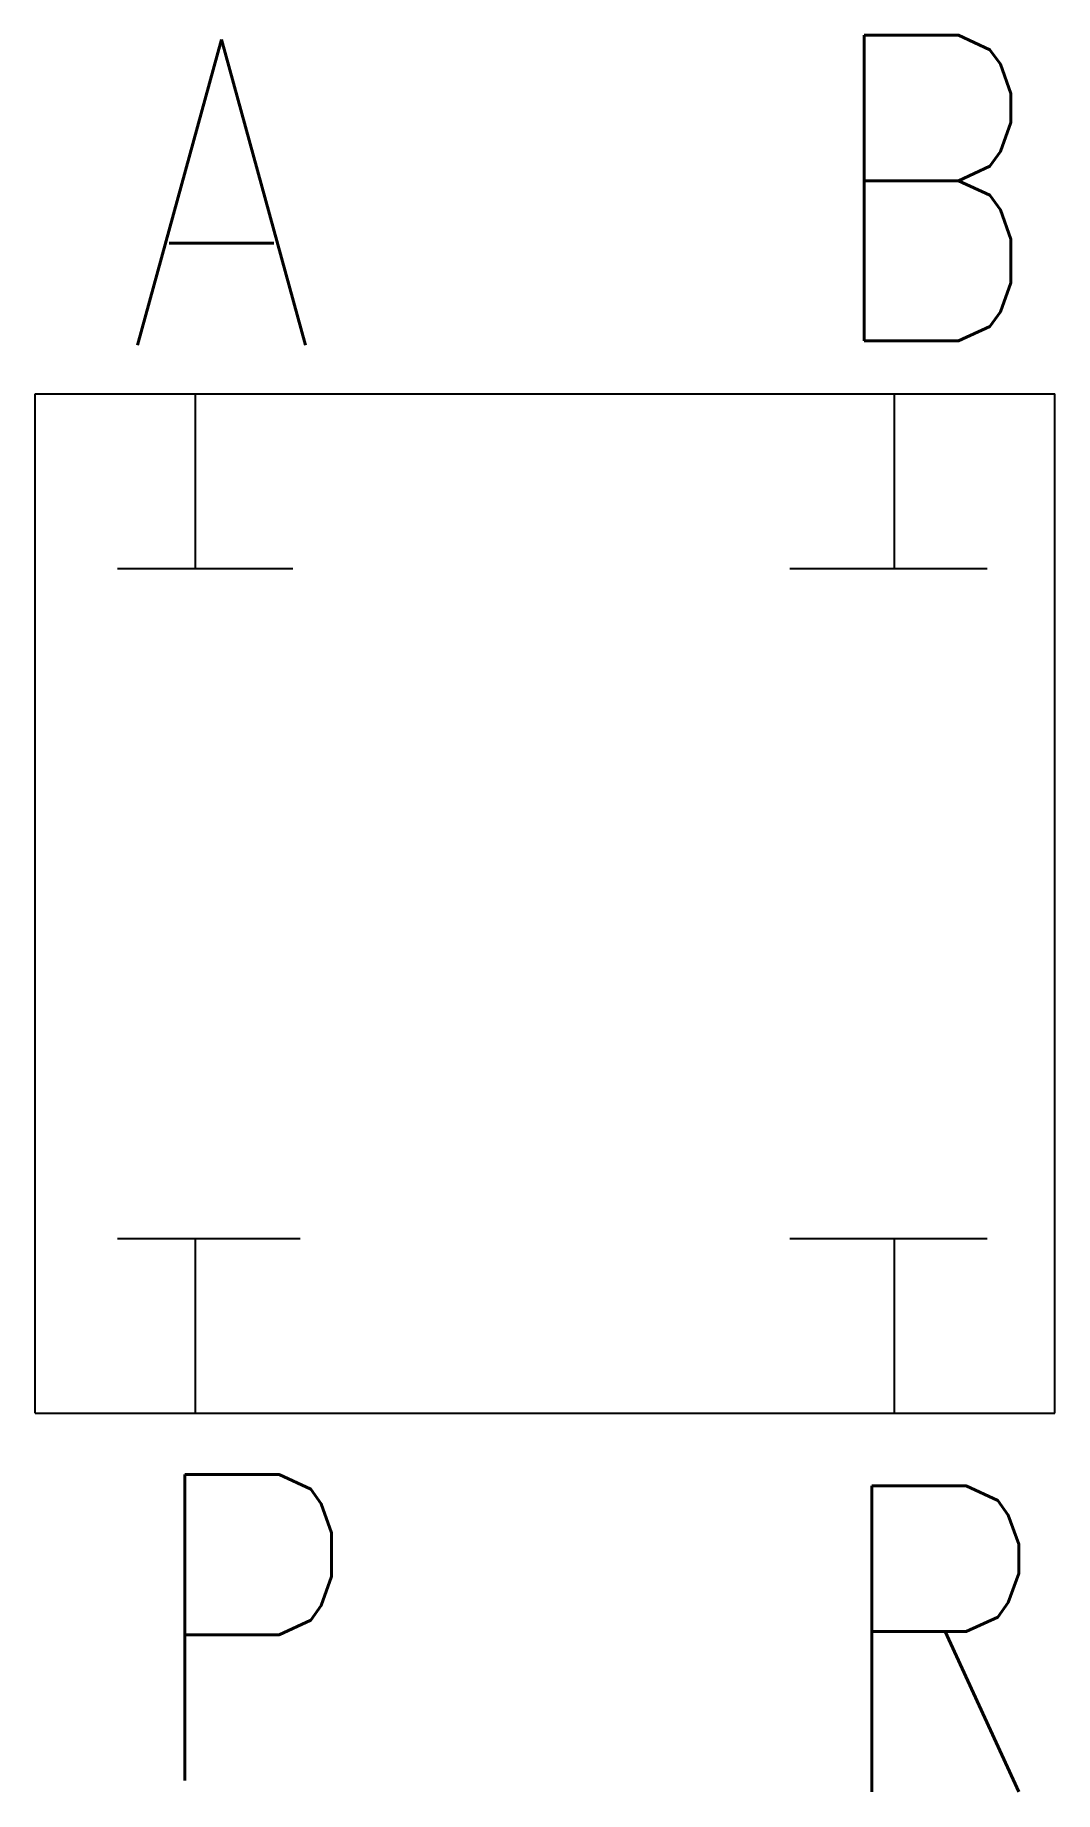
# Model space of a CAD drawing. Extents: x -1.4 to 7.6, y -12.3 to 3.2.
import ezdxf

# ---------------------------------------------------------------- set-up
doc = ezdxf.new("R2010")
doc.units = 0
doc.layers.add('2', color=1, linetype='CONTINUOUS')
doc.styles.get("Standard").update_dxf_attribs({"font": 'SIMPLEX', "width": 0.8})

msp = doc.modelspace()

# ---------------------------------------------------------------- linework, layer by layer
at = {"layer": '2', "color": 0}
for p, q in [((-1.416, 0), (7.584, 0)), ((-1.416, -9), (-1.416, 0)), ((0, -1.542), (0, 0)), ((6.168, -1.542), (6.168, 0)), ((7.584, -9), (7.584, 0)), ((-0.69, -1.542), (0.858, -1.542)), ((5.246, -1.542), (6.987, -1.542)), ((-0.69, -7.458), (0.923, -7.458)), ((0, -9), (0, -7.458)), ((5.246, -7.458), (6.987, -7.458)), ((6.168, -9), (6.168, -7.458)), ((-1.416, -9), (7.584, -9))]:
    msp.add_line(p, q, dxfattribs=at)

# ---------------------------------------------------------------- texts
at = {"layer": '2', "color": 0, "width": 0.8}
for s, p in [('A', (-0.604, 0.429)), ('B', (5.53, 0.467)), ('P', (-0.465, -12.241)), ('R', (5.599, -12.342))]:
    msp.add_text(s, height=2.7, dxfattribs=at).set_placement(p)

doc.saveas('drawing.dxf')
